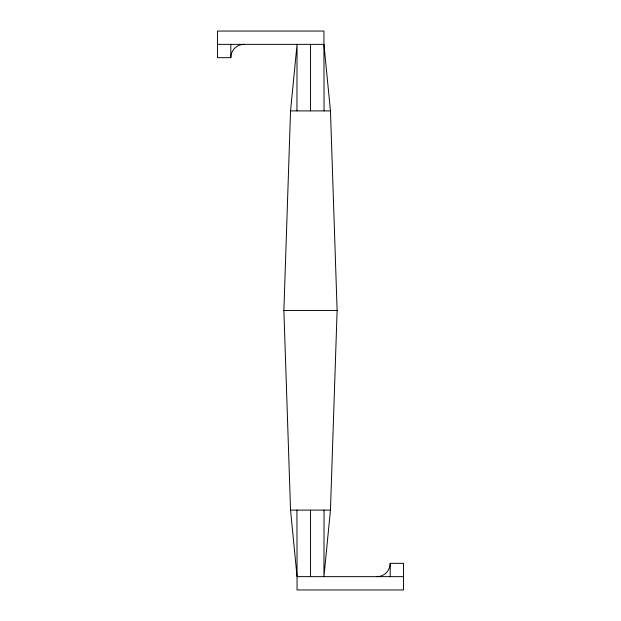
<?xml version="1.0" encoding="UTF-8"?>
<svg xmlns="http://www.w3.org/2000/svg" width="621" height="621" viewBox="0 0 621 621"><rect width="100%" height="100%" fill="white"/><g stroke="black" fill="none" stroke-linecap="round" stroke-linejoin="round"><path stroke-width="0.93" d="M296.939 110.895L297.055 44.355L290.543 110.895L283.882 310.5L290.543 510.105L297.055 576.645L297.055 589.95L403.51 589.95L403.51 563.332L390.205 563.332A13.305 13.305 0 0 1 376.893 576.645M324.061 510.105L323.945 576.645L330.457 510.105L337.118 310.5L330.457 110.895L323.945 44.355L323.945 31.05L217.49 31.05L217.49 57.668L230.795 57.668A13.305 13.305 0 0 1 244.107 44.355M217.49 44.355L323.945 44.355L324.061 110.895M290.543 110.895L330.457 110.895M283.882 310.5L337.118 310.5M290.543 510.105L330.457 510.105M403.51 576.645L297.055 576.645L296.939 510.105M390.205 563.332L390.205 576.645M310.5 44.355L310.5 110.895M310.5 510.105L310.5 576.645M230.795 44.355L230.795 57.668"/></g></svg>
